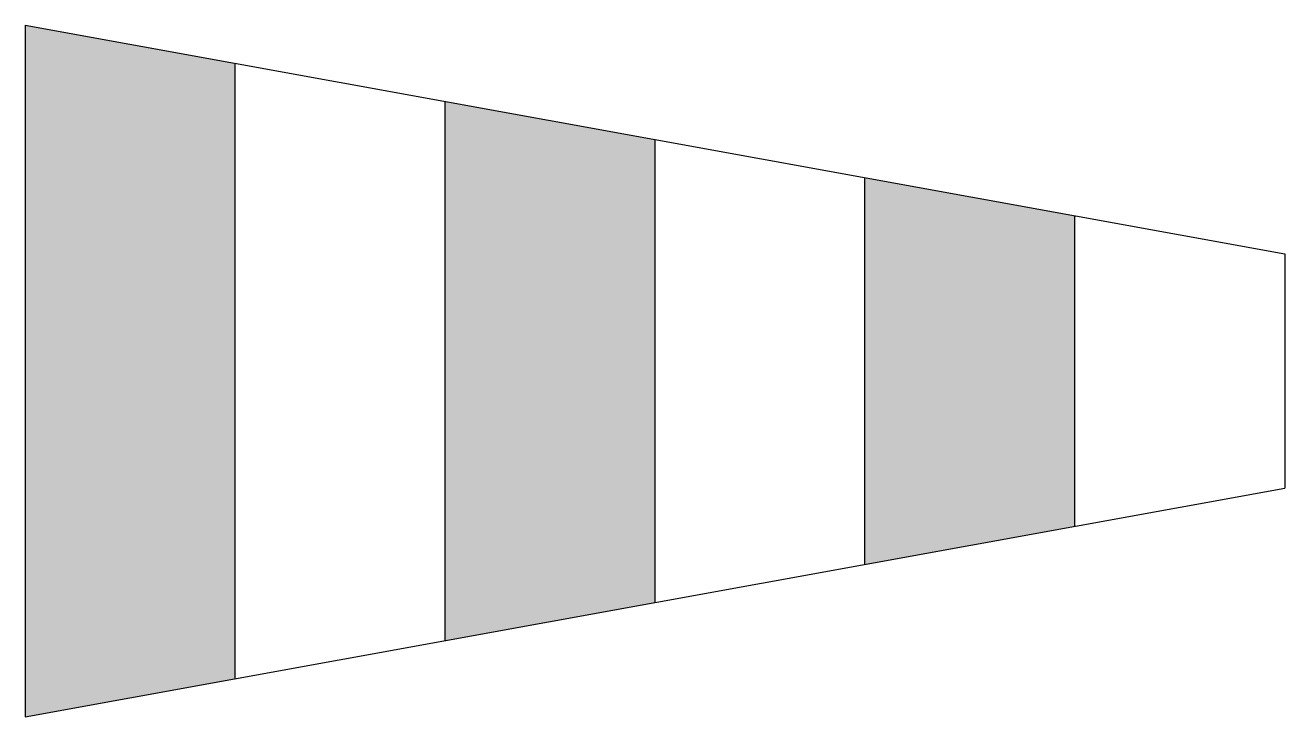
# Model space of a CAD drawing. Extents: x -2.28 to 2.28, y -0.41 to 2.09.
import ezdxf

# ---------------------------------------------------------------- set-up
doc = ezdxf.new("R2010")
doc.units = 0

msp = doc.modelspace()

# ---------------------------------------------------------------- hatches: boundary and pattern name
for points in [[(-2.2759, -0.4135), (-1.5172, -0.2757), (-1.5172, 1.9486), (-2.2759, 2.0865)], [(0, 1.6729), (-0.7586, 1.8108), (-0.7586, -0.1378), (0, 0)], [(1.5172, 1.3972), (0.7586, 1.5351), (0.7586, 0.1378), (1.5172, 0.2757)]]:
    msp.add_hatch(color=256).paths.add_polyline_path(points)

# ---------------------------------------------------------------- linework, layer by layer
for p, q in [((-2.2759, 2.0865), (2.2759, 1.2594)), ((-2.2759, 2.0865), (-2.2759, -0.4135)), ((-1.5172, -0.2757), (-1.5172, 1.9486)), ((-0.7586, -0.1378), (-0.7586, 1.8108)), ((0, 0), (0, 1.6729)), ((0.7586, 0.1378), (0.7586, 1.5351)), ((1.5172, 0.2757), (1.5172, 1.3972)), ((2.2759, 1.2594), (2.2759, 0.4135)), ((-2.2759, -0.4135), (2.2759, 0.4135))]:
    msp.add_line(p, q)

doc.saveas('drawing.dxf')
